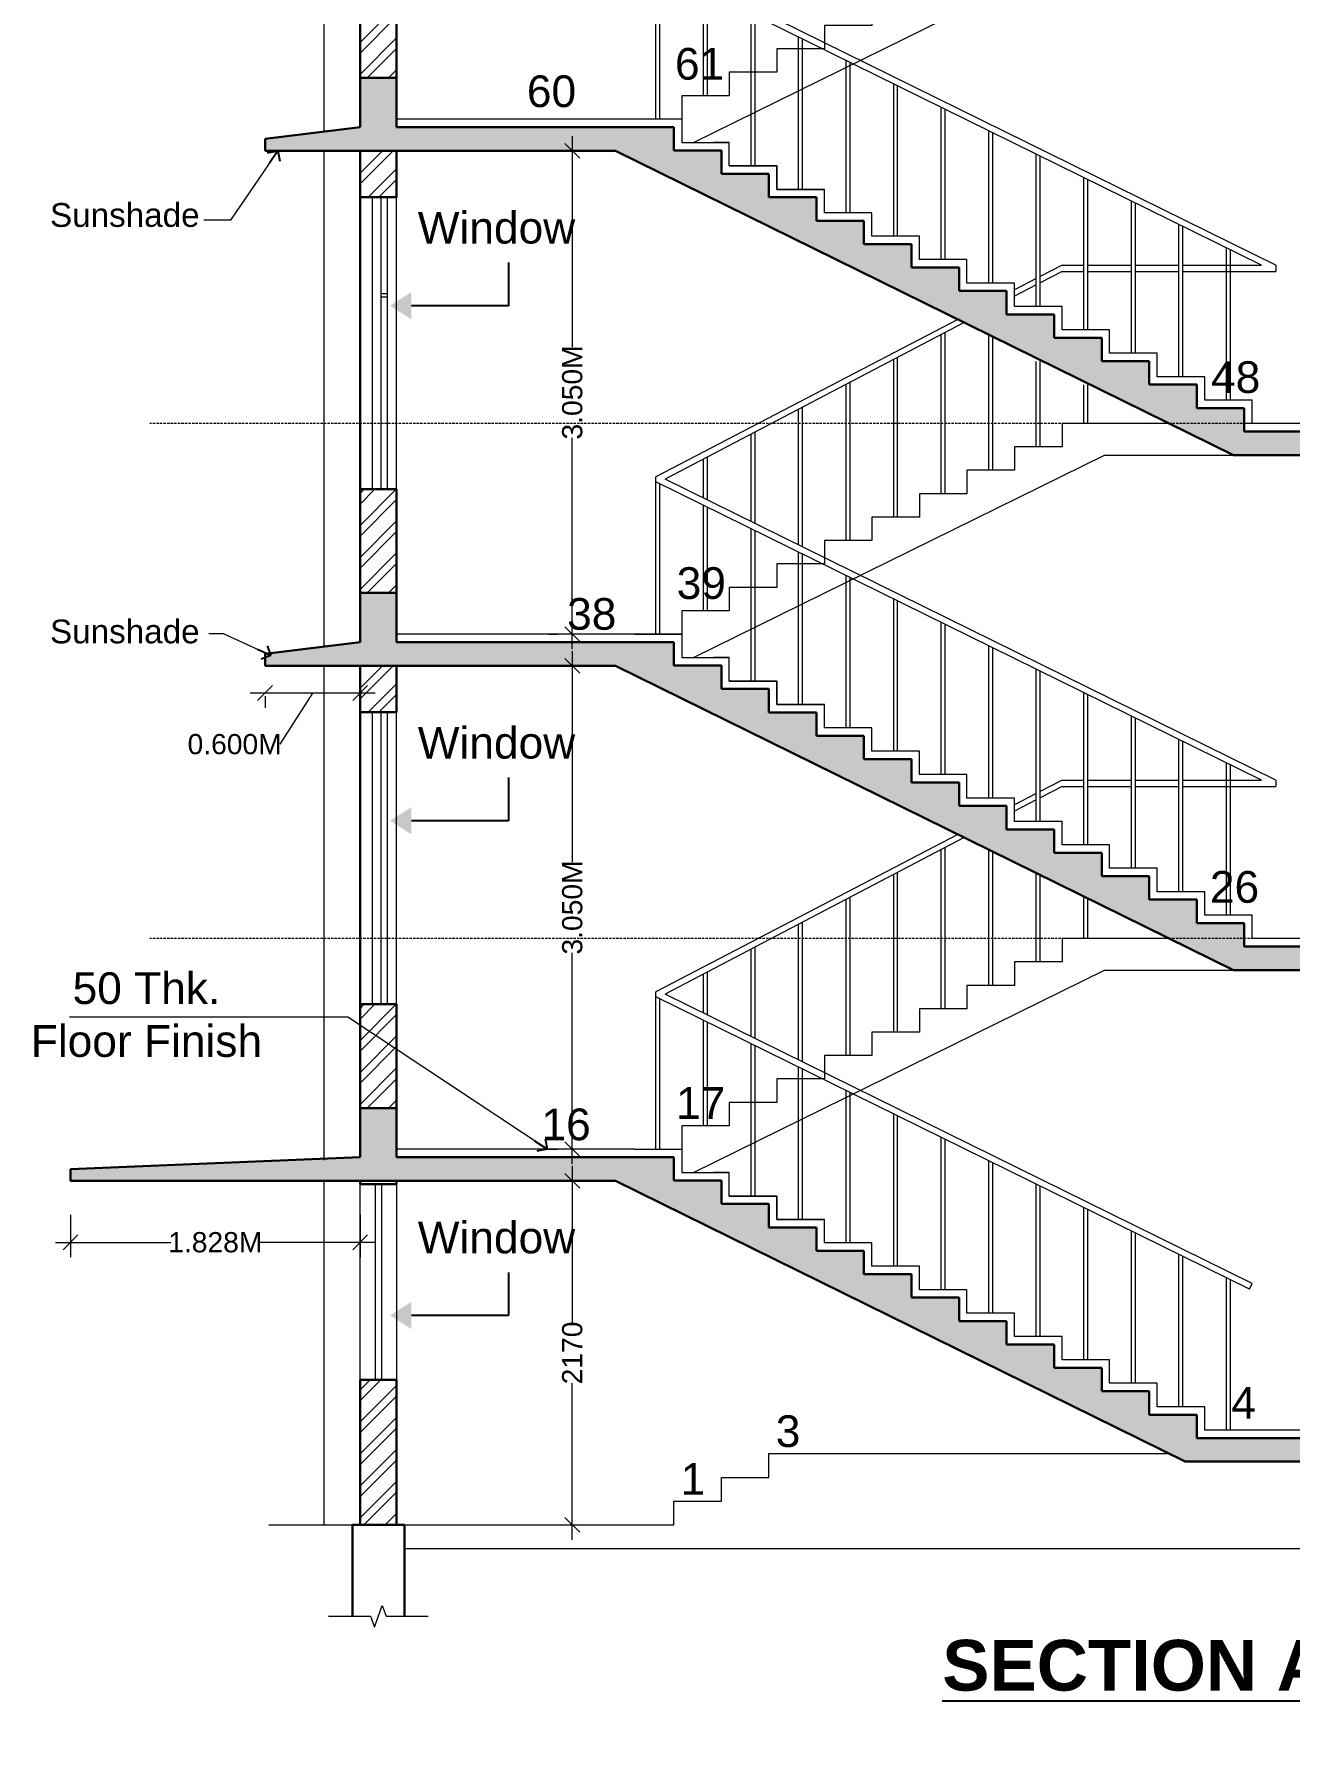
# Model space of a CAD drawing. Header units: metres. Extents: x 1545540 to 2027037, y 435419 to 693806.
# Drawn here: x 1649396 to 1657316, y 469904 to 480771 of the extents above; entities that cross this region are included whole.
import ezdxf

# ---------------------------------------------------------------- set-up
doc = ezdxf.new("R2010")
doc.units = ezdxf.units.M
doc.header["$LTSCALE"] = 1000
doc.header["$PDMODE"] = 35
doc.linetypes.add('DASHED', pattern=[0.75, 0.5, -0.25])
doc.layers.get('Defpoints').update_dxf_attribs({"lineweight": 18})
for name, color, linetype, lineweight in [('Dim', 6, 'Continuous', 15), ('elevation', 1, 'Continuous', 13), ('FLOOR FINISH', 10, 'Continuous', 15), ('Hatch', 8, 'Continuous', 13), ('HATCH-2', 10, 'Continuous', 13), ('Landscaping', 104, 'Continuous', 9), ('plinth', 7, 'DASHED', 20), ('Railing', 34, 'Continuous', 20), ('STAIRS D', 20, 'Continuous', 30), ('Text-2', 122, 'Continuous', 25), ('Wall', 7, 'Continuous', 30), ('wall l', 7, 'Continuous', 20), ('Window', 150, 'Continuous', 15), ('Window-Wall', 7, 'Continuous', 18)]:
    doc.layers.add(name, color=color, linetype=linetype, lineweight=lineweight)
doc.layers.add('text', color=7, linetype='Continuous')
doc.styles.add('dim-stylus bt', font='arial.ttf')
doc.styles.add('style1', font='')
doc.styles.get('style1').set_extended_font_data('Century Gothic')
doc.dimstyles.new('1      100 (big)', dxfattribs={"dimscale": 75, "dimtxt": 5, "dimasz": 3.5, "dimexe": 1.5, "dimexo": 2, "dimgap": 1, "dimtad": 0, "dimdec": 3, "dimlfac": 0.001, "dimzin": 0, "dimdsep": 46, "dimtxsty": 'dim-stylus bt', "dimblk": 'OBLIQUE', "dimcen": 0, "dimdle": 0.6, "dimclrd": 256, "dimclre": 7, "dimclrt": 256, "dimadec": 0, "dimazin": 0, "dimtfac": 0.7, "dimtdec": 3, "dimtofl": 0, "dimtmove": 1, "dimatfit": 3, "dimldrblk": 'OPEN90', "dimfxl": 0, "dimtolj": 1, "dimtzin": 0, "dimlwd": 15, "dimlwe": 15, "dimarcsym": 0})
pattern_1 = [(45, (-390234.96, 398150.93), (-101.027881, 101.027881), []), (45, (-390167.6, 398150.93), (-101.027881, 101.027881), [])]
pattern_2 = [(45, (-390234.96, 394900.93), (-101.027881, 101.027881), []), (45, (-390167.6, 394900.93), (-101.027881, 101.027881), [])]

# ---------------------------------------------------------------- blocks, each defined once
blk = doc.blocks.new('_Oblique')
at = {"color": 0, "linetype": 'ByBlock', "lineweight": -2}
blk.add_line((-0.5, -0.5), (0.5, 0.5), dxfattribs=at)
blk = doc.blocks.new('*D70')
at = {"layer": 'Defpoints', "color": 0, "transparency": 16777216}
for p in [(1652790, 476787), (1652790, 473737), (1652790, 473737)]:
    blk.add_point(p, dxfattribs=at)
at = {"layer": 'Dim', "lineweight": 15, "transparency": 16777216}
for p, q in [((1652790, 476880), (1652790, 475548)), ((1652790, 473643), (1652790, 474975))]:
    blk.add_line(p, q, dxfattribs=at)
at = {"layer": 'Dim', "color": 7, "lineweight": 15, "transparency": 16777216}
for p, q in [((1652640, 476787), (1652696, 476787)), ((1652640, 473737), (1652696, 473737))]:
    blk.add_line(p, q, dxfattribs=at)
at = {"layer": 'Dim', "lineweight": 15, "transparency": 16777216, "xscale": 93.75, "yscale": 93.75, "zscale": 93.75}
for p, rotation in [((1652790, 476787), 90), ((1652790, 473737), 270)]:
    blk.add_blockref('_Oblique', p, dxfattribs=dict(at, rotation=rotation))
at = {"layer": 'Dim', "transparency": 16777216, "insert": (1652790, 475262), "char_height": 127.5, "attachment_point": 5, "rotation": 90, "style": 'dim-stylus bt'}
blk.add_mtext('\\A1;3.050M', dxfattribs=at)
blk = doc.blocks.new('_Open90')
at = {"color": 0, "linetype": 'ByBlock', "lineweight": -2}
for p, q in [((0, 0), (-1, 0)), ((-0.5, 0.5), (0, 0)), ((0, 0), (-0.5, -0.5))]:
    blk.add_line(p, q, dxfattribs=at)
blk = doc.blocks.new('*D71')
at = {"layer": 'Defpoints', "color": 0, "transparency": 16777216}
for p in [(1652790, 473537), (1652790, 471366), (1652790, 471366)]:
    blk.add_point(p, dxfattribs=at)
at = {"layer": 'Dim', "lineweight": 15, "transparency": 16777216}
for p, q in [((1652790, 473630), (1652790, 472643)), ((1652790, 471272), (1652790, 472260))]:
    blk.add_line(p, q, dxfattribs=at)
at = {"layer": 'Dim', "color": 7, "lineweight": 15, "transparency": 16777216}
for p, q in [((1652640, 473537), (1652696, 473537)), ((1652640, 471366), (1652696, 471366))]:
    blk.add_line(p, q, dxfattribs=at)
at = {"layer": 'Dim', "lineweight": 15, "transparency": 16777216, "xscale": 93.75, "yscale": 93.75, "zscale": 93.75}
for p, rotation in [((1652790, 473537), 90), ((1652790, 471366), 270)]:
    blk.add_blockref('_Oblique', p, dxfattribs=dict(at, rotation=rotation))
at = {"layer": 'Dim', "transparency": 16777216, "insert": (1652790, 472451), "char_height": 127.5, "attachment_point": 5, "rotation": 90, "style": 'dim-stylus bt'}
blk.add_mtext('\\A1;2170', dxfattribs=at)
blk = doc.blocks.new('*D72')
at = {"layer": 'Defpoints', "color": 0, "transparency": 16777216}
for p in [(1652790, 480037), (1652790, 480037), (1652790, 476987)]:
    blk.add_point(p, dxfattribs=at)
at = {"layer": 'Dim', "lineweight": 15, "transparency": 16777216}
for p, q in [((1652790, 480130), (1652790, 478798)), ((1652790, 476893), (1652790, 478225))]:
    blk.add_line(p, q, dxfattribs=at)
at = {"layer": 'Dim', "color": 7, "lineweight": 15, "transparency": 16777216}
for p, q in [((1652640, 480037), (1652696, 480037)), ((1652640, 476987), (1652696, 476987))]:
    blk.add_line(p, q, dxfattribs=at)
at = {"layer": 'Dim', "lineweight": 15, "transparency": 16777216, "xscale": 93.75, "yscale": 93.75, "zscale": 93.75}
for p, rotation in [((1652790, 480037), 90), ((1652790, 476987), 270)]:
    blk.add_blockref('_Oblique', p, dxfattribs=dict(at, rotation=rotation))
at = {"layer": 'Dim', "transparency": 16777216, "insert": (1652790, 478512), "char_height": 127.5, "attachment_point": 5, "rotation": 90, "style": 'dim-stylus bt'}
blk.add_mtext('\\A1;3.050M', dxfattribs=at)
blk = doc.blocks.new('*D77')
at = {"layer": 'Defpoints', "color": 0, "transparency": 16777216}
for p in [(1649623, 473472), (1651451, 473472), (1649623, 473149)]:
    blk.add_point(p, dxfattribs=at)
at = {"layer": 'Dim', "color": 7, "lineweight": 15, "transparency": 16777216}
for p, q in [((1649623, 473322), (1649623, 473055)), ((1651451, 473322), (1651451, 473055))]:
    blk.add_line(p, q, dxfattribs=at)
at = {"layer": 'Dim', "lineweight": 15, "transparency": 16777216}
for p, q in [((1649529, 473149), (1650256, 473149)), ((1651545, 473149), (1650818, 473149))]:
    blk.add_line(p, q, dxfattribs=at)
at = {"layer": 'Dim', "lineweight": 15, "transparency": 16777216, "xscale": 93.75, "yscale": 93.75, "zscale": 93.75}
for p, rotation in [((1649623, 473149), 180.0000000000109), ((1651451, 473149), 1.095123991490255e-11)]:
    blk.add_blockref('_Oblique', p, dxfattribs=dict(at, rotation=rotation))
at = {"layer": 'Dim', "transparency": 16777216, "insert": (1650537, 473149), "char_height": 127.5, "attachment_point": 5, "style": 'dim-stylus bt'}
blk.add_mtext('\\A1;1.828M', dxfattribs=at)
blk = doc.blocks.new('*D78')
at = {"layer": 'Defpoints', "color": 0, "transparency": 16777216}
for p in [(1650851, 476745), (1651451, 476745), (1650851, 476615)]:
    blk.add_point(p, dxfattribs=at)
at = {"layer": 'Dim', "lineweight": 15, "transparency": 16777216}
for p, q in [((1651545, 476615), (1650757, 476615)), ((1651151, 476615), (1650945, 476292))]:
    blk.add_line(p, q, dxfattribs=at)
at = {"layer": 'Dim', "color": 7, "lineweight": 15, "transparency": 16777216}
for p, q in [((1650851, 476595), (1650851, 476522)), ((1651451, 476595), (1651451, 476522))]:
    blk.add_line(p, q, dxfattribs=at)
at = {"layer": 'Dim', "lineweight": 15, "transparency": 16777216, "xscale": 93.75, "yscale": 93.75, "zscale": 93.75, "rotation": 180}
blk.add_blockref('_Oblique', (1650851, 476615), dxfattribs=at)
at = {"layer": 'Dim', "lineweight": 15, "transparency": 16777216, "xscale": 93.75, "yscale": 93.75, "zscale": 93.75}
blk.add_blockref('_Oblique', (1651451, 476615), dxfattribs=at)
at = {"layer": 'Dim', "transparency": 16777216, "insert": (1650659, 476292), "char_height": 127.5, "attachment_point": 5, "style": 'dim-stylus bt'}
blk.add_mtext('\\A1;0.600M', dxfattribs=at)

msp = doc.modelspace()

# ---------------------------------------------------------------- hatches: boundary and pattern name
at = {"layer": 'Hatch'}
h = msp.add_hatch(dxfattribs=at)
h.set_pattern_fill('AR-CONC', color=256, scale=0.9, style=0)
h.set_pattern_definition([(50, (-181948.93, -282491.28), (163.966202, -14.345177), [17.145, -188.595]), (355, (-181948.93, -282491.28), (-31.719079, 171.951161), [13.716, -150.876526]), (100.451445, (-181935.26, -282492.48), (132.247122, 157.605977), [14.571008, -160.28122]), (46.1842, (-181948.93, -282445.56), (243.971137, -37.838095), [25.7175, -282.8925]), (96.635558, (-181928.6, -282448.71), (213.66372, 222.683512), [21.85652, -240.422047]), (351.184151, (-181948.93, -282445.56), (213.66372, 222.683512), [20.57397, -226.31376]), (21, (-181926.07, -282456.99), (136.452952, -92.038678), [17.145, -188.595]), (326, (-181926.07, -282456.99), (55.621826, 165.76917), [13.716, -150.876]), (71.451445, (-181914.7, -282464.66), (192.074777, 73.730492), [14.571008, -160.280944]), (37.5, (-181948.93, -282491.28), (2.779743, 76.099535), [0, -149.0472, 0, -153.162, 0, -151.4475]), (7.5, (-181948.93, -282491.28), (60.1376963, 90.1625173), [0, -87.3252, 0, -145.6182, 0, -57.7215]), (327.5, (-181999.906, -282491.28), (122.0315357, -5.1558696), [0, -57.15, 0, -178.308, 0, -236.601]), (317.5, (-182022.77, -282491.28), (133.316263, 22.883842), [0, -74.295, 0, -118.4148, 0, -168.021])])
h.paths.add_polyline_path([(1661490.9198, 478265.8204), (1657030.4954, 478265.8204), (1657030.4954, 478413.5477), (1656730.4954, 478413.5477), (1656730.4954, 478561.275), (1656430.4954, 478561.275), (1656430.4954, 478709.0023), (1656130.4954, 478709.0023), (1656130.4954, 478856.7295), (1655830.4954, 478856.7295), (1655830.4954, 479004.4568), (1655530.4954, 479004.4568), (1655530.4954, 479152.1841), (1655230.4954, 479152.1841), (1655230.4954, 479299.9114), (1654930.4954, 479299.9114), (1654930.4954, 479447.6386), (1654630.4954, 479447.6386), (1654630.4954, 479595.3659), (1654330.4954, 479595.3659), (1654330.4954, 479743.0932), (1654030.4954, 479743.0932), (1654030.4954, 479890.8204), (1653730.4954, 479890.8204), (1653730.4954, 480038.5477), (1653430.4954, 480038.5477), (1653430.4954, 480186.275), (1651680.9198, 480186.275), (1651680.9198, 480496.275), (1651450.9198, 480496.275), (1651450.9198, 480186.275), (1650850.9198, 480111.275), (1650850.9198, 480036.275), (1651450.9198, 480036.275), (1653061.6117, 480036.275), (1656961.6117, 478115.8204), (1657680.9198, 478115.8204), (1657680.9198, 477805.8204), (1657910.9198, 477805.8204), (1657910.9198, 478115.8204), (1661260.9198, 478115.8204), (1661260.9198, 477806.1665), (1661490.9198, 477806.1665)])
h = msp.add_hatch(dxfattribs=at)
h.set_pattern_fill('AR-CONC', color=256, scale=0.9, style=0)
h.set_pattern_definition([(50, (-181948.93, -285740.93), (163.966202, -14.345177), [17.145, -188.595]), (355, (-181948.93, -285740.93), (-31.719079, 171.951161), [13.716, -150.876526]), (100.451445, (-181935.26, -285742.13), (132.247122, 157.605977), [14.571008, -160.28122]), (46.1842, (-181948.93, -285695.21), (243.971137, -37.838095), [25.7175, -282.8925]), (96.635558, (-181928.6, -285698.37), (213.66372, 222.683512), [21.85652, -240.422047]), (351.184151, (-181948.93, -285695.21), (213.66372, 222.683512), [20.57397, -226.31376]), (21, (-181926.07, -285706.64), (136.452952, -92.038678), [17.145, -188.595]), (326, (-181926.07, -285706.64), (55.621826, 165.76917), [13.716, -150.876]), (71.451445, (-181914.7, -285714.31), (192.074777, 73.730492), [14.571008, -160.280944]), (37.5, (-181948.93, -285740.934), (2.779743, 76.099535), [0, -149.0472, 0, -153.162, 0, -151.4475]), (7.5, (-181948.93, -285740.93), (60.1376963, 90.1625173), [0, -87.3252, 0, -145.6182, 0, -57.7215]), (327.5, (-181999.906, -285740.934), (122.0315357, -5.1558696), [0, -57.15, 0, -178.308, 0, -236.601]), (317.5, (-182022.77, -285740.93), (133.316263, 22.883842), [0, -74.295, 0, -118.4148, 0, -168.021])])
h.paths.add_polyline_path([(1661490.9198, 475016.1665), (1657030.4954, 475016.1665), (1657030.4954, 475163.8938), (1656730.4954, 475163.8938), (1656730.4954, 475311.6211), (1656430.4954, 475311.6211), (1656430.4954, 475459.3483), (1656130.4954, 475459.3483), (1656130.4954, 475607.0756), (1655830.4954, 475607.0756), (1655830.4954, 475754.8029), (1655530.4954, 475754.8029), (1655530.4954, 475902.5301), (1655230.4954, 475902.5301), (1655230.4954, 476050.2574), (1654930.4954, 476050.2574), (1654930.4954, 476197.9847), (1654630.4954, 476197.9847), (1654630.4954, 476345.712), (1654330.4954, 476345.712), (1654330.4954, 476493.4392), (1654030.4954, 476493.4392), (1654030.4954, 476641.1665), (1653730.4954, 476641.1665), (1653730.4954, 476788.8938), (1653430.4954, 476788.8938), (1653430.4954, 476936.6211), (1651680.9198, 476936.6211), (1651680.9198, 477246.6211), (1651450.9198, 477246.6211), (1651450.9198, 476936.6211), (1650850.9198, 476861.6211), (1650850.9198, 476786.6211), (1651450.9198, 476786.6211), (1653061.6117, 476786.6211), (1656961.6117, 474866.1665), (1657680.9198, 474866.1665), (1657680.9198, 474556.1665), (1657910.9198, 474556.1665), (1657910.9198, 474866.1665), (1661260.9198, 474866.1665), (1661260.9198, 474556.5126), (1661490.9198, 474556.5126)])
h = msp.add_hatch(dxfattribs=at)
h.set_pattern_fill('AR-CONC', color=256, scale=0.9, style=0)
h.set_pattern_definition([(50, (-198887.68, -285740.93), (163.966202, -14.345177), [17.145, -188.595]), (355, (-198887.68, -285740.93), (-31.719079, 171.951161), [13.716, -150.876526]), (100.451445, (-198874.01, -285742.13), (132.247122, 157.605977), [14.571008, -160.28122]), (46.1842, (-198887.68, -285695.21), (243.971137, -37.838095), [25.7175, -282.8925]), (96.635558, (-198867.35, -285698.37), (213.66372, 222.683512), [21.85652, -240.422047]), (351.184151, (-198887.68, -285695.21), (213.66372, 222.683512), [20.57397, -226.31376]), (21, (-198864.82, -285706.64), (136.452952, -92.038678), [17.145, -188.595]), (326, (-198864.82, -285706.64), (55.621826, 165.76917), [13.716, -150.876]), (71.451445, (-198853.45, -285714.31), (192.074777, 73.730492), [14.571008, -160.280944]), (37.5, (-198887.676, -285740.934), (2.779743, 76.099535), [0, -149.0472, 0, -153.162, 0, -151.4475]), (7.5, (-198887.68, -285740.93), (60.1376963, 90.1625173), [0, -87.3252, 0, -145.6182, 0, -57.7215]), (327.5, (-198938.654, -285740.934), (122.0315357, -5.1558696), [0, -57.15, 0, -178.308, 0, -236.601]), (317.5, (-198961.51, -285740.93), (133.316263, 22.883842), [0, -74.295, 0, -118.4148, 0, -168.021])])
h.paths.add_polyline_path([(1653430.4954, 473686.6211), (1651680.9198, 473686.6211), (1651680.9198, 473996.6211), (1651450.9198, 473996.6211), (1651450.9198, 473686.6211), (1649622.9198, 473611.6211), (1649622.9198, 473536.6211), (1651450.9198, 473536.6211), (1651680.9198, 473536.6211), (1653061.6117, 473536.6211), (1656656.9963, 471766.1665), (1657680.9198, 471766.1665), (1657680.9198, 471456.1665), (1657910.9198, 471456.1665), (1657910.9198, 471766.1665), (1657910.9198, 471913.8938), (1656730.4954, 471913.8938), (1656730.4954, 472061.6211), (1656430.4954, 472061.6211), (1656430.4954, 472209.3483), (1656130.4954, 472209.3483), (1656130.4954, 472357.0756), (1655830.4954, 472357.0756), (1655830.4954, 472504.8029), (1655530.4954, 472504.8029), (1655530.4954, 472652.5302), (1655230.4954, 472652.5302), (1655230.4954, 472800.2574), (1654930.4954, 472800.2574), (1654930.4954, 472947.9847), (1654630.4954, 472947.9847), (1654630.4954, 473095.712), (1654330.4954, 473095.712), (1654330.4954, 473243.4392), (1654030.4954, 473243.4392), (1654030.4954, 473391.1665), (1653730.4954, 473391.1665), (1653730.4954, 473538.8938), (1653430.4954, 473538.8938)])
at = {"layer": 'HATCH-2'}
h = msp.add_hatch(dxfattribs=at)
h.set_pattern_fill('ANSI32', color=256, scale=15, style=0)
h.set_pattern_definition([(45, (-390234.96, 401400.93), (-101.027881, 101.027881), []), (45, (-390167.6, 401400.93), (-101.027881, 101.027881), [])])
h.paths.add_polyline_path([(1651450.9198, 480496.6211), (1651680.9198, 480496.6211), (1651680.9198, 481151.6211), (1651450.9198, 481151.6211)])
h = msp.add_hatch(dxfattribs=at)
h.set_pattern_fill('ANSI32', color=256, scale=15, style=0)
h.set_pattern_definition(pattern_1)
h.paths.add_polyline_path([(1651680.9198, 480036.3426), (1651450.9198, 480036.3426), (1651450.9198, 479745.1786), (1651680.9198, 479745.1786)])
h = msp.add_hatch(dxfattribs=at)
h.set_pattern_fill('ANSI32', color=256, scale=15, style=0)
h.set_pattern_definition(pattern_1)
h.paths.add_polyline_path([(1651450.9198, 477246.6211), (1651680.9198, 477246.6211), (1651680.9198, 477901.6211), (1651450.9198, 477901.6211)])
h = msp.add_hatch(dxfattribs=at)
h.set_pattern_fill('ANSI32', color=256, scale=15, style=0)
h.set_pattern_definition(pattern_2)
h.paths.add_polyline_path([(1651680.9198, 476786.3426), (1651450.9198, 476786.3426), (1651450.9198, 476495.1786), (1651680.9198, 476495.1786)])
h = msp.add_hatch(dxfattribs=at)
h.set_pattern_fill('ANSI32', color=256, scale=15, style=0)
h.set_pattern_definition(pattern_2)
h.paths.add_polyline_path([(1651450.9198, 473996.6211), (1651680.9198, 473996.6211), (1651680.9198, 474651.6211), (1651450.9198, 474651.6211)])
h = msp.add_hatch(dxfattribs=at)
h.set_pattern_fill('ANSI32', color=256, scale=15, style=0)
h.set_pattern_definition(pattern_1)
h.paths.add_polyline_path([(1651450.9198, 471366.1665), (1651680.9198, 471366.1665), (1651680.9198, 472281.1665), (1651450.9198, 472281.1665)])
at = {"layer": 'text'}
for points in [[(1651639.2274, 479059.6113), (1651774.5164, 479145.3618), (1651774.5164, 478973.8609)], [(1651639.2274, 475809.6114), (1651774.5164, 475895.3618), (1651774.5164, 475723.8609)], [(1651639.2274, 472687.7708), (1651774.5164, 472773.5212), (1651774.5164, 472602.0204)]]:
    msp.add_hatch(color=256, dxfattribs=at).paths.add_polyline_path(points)

# ---------------------------------------------------------------- linework, layer by layer
at = {"layer": 'elevation'}
for p, q in [((1651220.9198, 482995.1786), (1651220.9198, 480157.8711)), ((1653553.9944, 480088.8938), (1656147.8406, 481366.1665)), ((1651220.9198, 480036.6211), (1651220.9198, 476907.8711)), ((1653553.9944, 476838.8938), (1656147.8406, 478116.1665)), ((1656147.8406, 478116.1665), (1656990.4954, 478116.1665)), ((1651220.9198, 476786.6211), (1651220.9198, 473668.0727)), ((1656555.4579, 475066.1665), (1655880.4954, 475066.1665)), ((1655880.4954, 475066.1665), (1655880.4954, 474918.4392)), ((1655880.4954, 474918.4392), (1655580.4954, 474918.4392)), ((1655580.4954, 474918.4392), (1655580.4954, 474770.712)), ((1653553.9944, 473588.8938), (1656147.8406, 474866.1665)), ((1656147.8406, 474866.1665), (1656961.6117, 474866.1665)), ((1655580.4954, 474770.712), (1655280.4954, 474770.712)), ((1655280.4954, 474770.712), (1655280.4954, 474622.9847)), ((1655280.4954, 474622.9847), (1654980.4954, 474622.9847)), ((1654980.4954, 474622.9847), (1654980.4954, 474475.2574)), ((1654980.4954, 474475.2574), (1654680.4954, 474475.2574)), ((1654680.4954, 474475.2574), (1654680.4954, 474327.5301)), ((1654680.4954, 474327.5301), (1654380.4954, 474327.5301)), ((1654380.4954, 474327.5301), (1654380.4954, 474179.8029)), ((1654380.4954, 474179.8029), (1654080.4954, 474179.8029)), ((1654080.4954, 474179.8029), (1654080.4954, 474032.0756)), ((1654080.4954, 474032.0756), (1653780.4954, 474032.0756)), ((1653780.4954, 474032.0756), (1653780.4954, 473884.3483)), ((1653780.4954, 473884.3483), (1653480.4954, 473884.3483)), ((1653480.4954, 473884.3483), (1653480.4954, 473736.6211)), ((1651220.9198, 473536.6211), (1651220.9198, 471366.1665)), ((1654030.4954, 471666.1665), (1654030.4954, 471816.1665)), ((1654030.4954, 471816.1665), (1656555.4579, 471816.1665)), ((1653730.4954, 471516.1665), (1653730.4954, 471666.1665)), ((1653730.4954, 471666.1665), (1654030.4954, 471666.1665)), ((1653430.4954, 471366.1665), (1653430.4954, 471516.1665)), ((1653430.4954, 471516.1665), (1653730.4954, 471516.1665)), ((1650873.8308, 471366.1665), (1653430.4954, 471366.1665))]:
    msp.add_line(p, q, dxfattribs=at)
for points in [[(1656580.4954, 481566.1665), (1655880.4954, 481566.1665), (1655880.4954, 481418.4392), (1655580.4954, 481418.4392), (1655580.4954, 481270.712), (1655280.4954, 481270.712), (1655280.4954, 481122.9847), (1654980.4954, 481122.9847), (1654980.4954, 480975.2574), (1654680.4954, 480975.2574), (1654680.4954, 480827.5301), (1654380.4954, 480827.5301), (1654380.4954, 480679.8029), (1654080.4954, 480679.8029), (1654080.4954, 480532.0756), (1653780.4954, 480532.0756), (1653780.4954, 480384.3483), (1653480.4954, 480384.3483), (1653480.4954, 480236.6211), (1653480.4954, 480236.6211)], [(1656555.4579, 478316.1665), (1655880.4954, 478316.1665), (1655880.4954, 478168.4392), (1655580.4954, 478168.4392), (1655580.4954, 478020.712), (1655280.4954, 478020.712), (1655280.4954, 477872.9847), (1654980.4954, 477872.9847), (1654980.4954, 477725.2574), (1654680.4954, 477725.2574), (1654680.4954, 477577.5301), (1654380.4954, 477577.5301), (1654380.4954, 477429.8029), (1654080.4954, 477429.8029), (1654080.4954, 477282.0756), (1653780.4954, 477282.0756), (1653780.4954, 477134.3483), (1653480.4954, 477134.3483), (1653480.4954, 476986.6211), (1653480.4954, 476986.6211)]]:
    msp.add_lwpolyline(points, dxfattribs=at)
at = {"layer": 'FLOOR FINISH'}
for p, q in [((1656180.4954, 472407.0756), (1655880.4954, 472407.0756)), ((1656180.4954, 472259.3483), (1656180.4954, 472407.0756)), ((1656480.4954, 472259.3483), (1656180.4954, 472259.3483)), ((1656480.4954, 472111.6211), (1656480.4954, 472259.3483)), ((1656780.4954, 472111.6211), (1656480.4954, 472111.6211)), ((1656780.4954, 471963.8938), (1656780.4954, 472111.6211)), ((1657960.9198, 471963.8938), (1656780.4954, 471963.8938)), ((1651220.9198, 471366.1665), (1651545.9198, 471366.1665)), ((1651730.079, 471216.1665), (1661915.7833, 471216.1665))]:
    msp.add_line(p, q, dxfattribs=at)
for points in [[(1653480.4954, 480236.6211), (1651680.9198, 480236.6211)], [(1653480.4954, 480236.6211), (1653480.4954, 480236.6211), (1653480.4954, 480088.8938), (1653780.4954, 480088.8938)], [(1654680.4954, 479497.9847), (1654680.4954, 479645.712), (1654380.4954, 479645.712), (1654380.4954, 479793.4392), (1654080.4954, 479793.4392), (1654080.4954, 479941.1665), (1653780.4954, 479941.1665), (1653780.4954, 480088.8938), (1653680.4954, 480088.8938)], [(1653780.4954, 479941.1665), (1654080.4954, 479941.1665), (1654080.4954, 479793.4392), (1654380.4954, 479793.4392)], [(1655880.4954, 478907.0756), (1655880.4954, 479054.8029), (1655580.4954, 479054.8029), (1655580.4954, 479202.5301), (1655280.4954, 479202.5301), (1655280.4954, 479350.2574), (1654980.4954, 479350.2574), (1654980.4954, 479497.9847), (1654680.4954, 479497.9847)], [(1657080.4954, 478316.1665), (1657080.4954, 478463.8938), (1656780.4954, 478463.8938), (1656780.4954, 478611.6211), (1656480.4954, 478611.6211), (1656480.4954, 478759.3483), (1656180.4954, 478759.3483), (1656180.4954, 478907.0756), (1655880.4954, 478907.0756)], [(1661375.9198, 478316.1665), (1657030.4954, 478316.1665)], [(1653480.4954, 476986.6211), (1651680.9198, 476986.6211)], [(1653180.4954, 476986.6211), (1653480.4954, 476986.6211), (1653480.4954, 476838.8938), (1653780.4954, 476838.8938)], [(1654680.4954, 476247.9847), (1654680.4954, 476395.712), (1654380.4954, 476395.712), (1654380.4954, 476543.4392), (1654080.4954, 476543.4392), (1654080.4954, 476691.1665), (1653780.4954, 476691.1665), (1653780.4954, 476838.8938), (1653680.4954, 476838.8938)], [(1653780.4954, 476691.1665), (1654080.4954, 476691.1665), (1654080.4954, 476543.4392), (1654380.4954, 476543.4392)], [(1655880.4954, 475657.0756), (1655880.4954, 475804.8029), (1655580.4954, 475804.8029), (1655580.4954, 475952.5301), (1655280.4954, 475952.5301), (1655280.4954, 476100.2574), (1654980.4954, 476100.2574), (1654980.4954, 476247.9847), (1654680.4954, 476247.9847)], [(1661260.9198, 475066.1665), (1657080.4954, 475066.1665), (1657080.4954, 475213.8938), (1656780.4954, 475213.8938), (1656780.4954, 475361.6211), (1656480.4954, 475361.6211), (1656480.4954, 475509.3483), (1656180.4954, 475509.3483), (1656180.4954, 475657.0756), (1655880.4954, 475657.0756)], [(1653180.4954, 473736.6211), (1651680.9198, 473736.6211)], [(1653180.4954, 473736.6211), (1653480.4954, 473736.6211), (1653480.4954, 473588.8938), (1653780.4954, 473588.8938)], [(1654680.4954, 472997.9847), (1654680.4954, 473145.712), (1654380.4954, 473145.712), (1654380.4954, 473293.4392), (1654080.4954, 473293.4392), (1654080.4954, 473441.1665), (1653780.4954, 473441.1665), (1653780.4954, 473588.8938), (1653680.4954, 473588.8938)], [(1653780.4954, 473441.1665), (1654080.4954, 473441.1665), (1654080.4954, 473293.4392), (1654380.4954, 473293.4392)], [(1655880.4954, 472407.0756), (1655880.4954, 472554.8029), (1655580.4954, 472554.8029), (1655580.4954, 472702.5302), (1655280.4954, 472702.5302), (1655280.4954, 472850.2574), (1654980.4954, 472850.2574), (1654980.4954, 472997.9847), (1654680.4954, 472997.9847)]]:
    msp.add_lwpolyline(points, dxfattribs=at)
at = {"layer": 'Landscaping'}
for p, q in [((1651680.9198, 480496.6211), (1651450.9198, 480496.6211)), ((1651680.9198, 477246.6211), (1651450.9198, 477246.6211)), ((1651450.9198, 473996.6211), (1651450.9198, 473686.6211)), ((1651450.9198, 473536.6211), (1651680.9198, 473536.6211))]:
    msp.add_line(p, q, dxfattribs=at)
for points in [[(1651680.9198, 480496.6211), (1651680.9198, 480186.6211)], [(1651450.9198, 473996.6211), (1651680.9198, 473996.6211), (1651680.9198, 473686.6211)]]:
    msp.add_lwpolyline(points, dxfattribs=at)
at = {"layer": 'plinth', "ltscale": 0.03}
for p, q in [((1663027.628, 478316.5126), (1650124.2724, 478316.5126)), ((1663027.628, 475066.5124), (1650124.2724, 475066.5124))]:
    msp.add_line(p, q, dxfattribs=at)
at = {"layer": 'Railing'}
for p, q in [((1653317.9953, 480236.6211), (1653317.9953, 481230.4658)), ((1657139.95, 479316.1665), (1653317.9953, 481198.1897)), ((1657230.4953, 479316.1665), (1653375.7679, 481214.3277)), ((1653342.9953, 480236.6211), (1653342.9953, 481185.8791)), ((1653617.9953, 480384.3483), (1653617.9953, 481050.4624)), ((1653642.9953, 480384.3483), (1653642.9953, 481038.1518)), ((1653917.9953, 479941.1665), (1653917.9953, 480902.7352)), ((1653942.9953, 479941.1665), (1653942.9953, 480890.4246)), ((1654217.9953, 479793.4392), (1654217.9953, 480755.0079)), ((1654242.9953, 479793.4392), (1654242.9953, 480742.6973)), ((1654517.9953, 479645.712), (1654517.9953, 480607.2806)), ((1654542.9953, 479645.712), (1654542.9953, 480594.97)), ((1654817.9953, 479497.9847), (1654817.9953, 480459.5533)), ((1654842.9953, 479497.9847), (1654842.9953, 480447.2427)), ((1655117.9953, 479350.2574), (1655117.9953, 480311.8261)), ((1655142.9953, 479350.2574), (1655142.9953, 480299.5155)), ((1655417.9953, 479202.5302), (1655417.9953, 480164.0988)), ((1655442.9953, 479202.5302), (1655442.9953, 480151.7882)), ((1655717.9953, 479054.8029), (1655717.9953, 480016.3715)), ((1655742.9953, 479054.8029), (1655742.9953, 480004.0609)), ((1656017.9953, 478907.0756), (1656017.9953, 479868.6443)), ((1656042.9953, 478907.0756), (1656042.9953, 479856.3336)), ((1656317.9953, 478759.3483), (1656317.9953, 479720.917)), ((1656342.9953, 478759.3483), (1656342.9953, 479708.6064)), ((1656617.9953, 478611.6211), (1656617.9953, 479573.1897)), ((1656642.9953, 478611.6211), (1656642.9953, 479560.8791)), ((1656917.9953, 478463.8938), (1656917.9953, 479425.4624)), ((1656942.9953, 478463.8938), (1656942.9953, 479413.1518)), ((1655880.4953, 479316.1665), (1655742.9953, 479244.4948)), ((1655880.4953, 479276.1665), (1655742.9953, 479204.1516)), ((1655880.4953, 479316.1665), (1656017.9953, 479316.1665)), ((1655880.4953, 479276.1665), (1656017.9953, 479276.1665)), ((1655880.4953, 479276.1665), (1656017.9953, 479276.1665)), ((1656017.9953, 478907.0756), (1656017.9953, 479276.1665)), ((1656042.9953, 479316.1665), (1656317.9953, 479316.1665)), ((1656042.9953, 479276.1665), (1656317.9953, 479276.1665)), ((1656042.9953, 478907.0756), (1656042.9953, 479276.1665)), ((1656342.9953, 479316.1665), (1656617.9953, 479316.1665)), ((1656342.9953, 479276.1665), (1656617.9953, 479276.1665)), ((1656642.9953, 479316.1665), (1657139.95, 479316.1665)), ((1656642.9953, 479276.1665), (1657230.4953, 479276.1665)), ((1657230.4953, 479316.1665), (1657230.4953, 479276.1665)), ((1655717.9953, 479231.4635), (1655580.4953, 479159.7918)), ((1655717.9953, 479191.0579), (1655580.4953, 479119.043)), ((1655221.8688, 478972.8581), (1653317.9953, 477980.4658)), ((1655262.8501, 478952.6779), (1653375.7679, 477964.3277)), ((1655117.9953, 477872.9847), (1655117.9953, 478876.8109)), ((1655142.9953, 477872.9847), (1655142.9953, 478889.9045)), ((1655417.9953, 478020.712), (1655417.9953, 478876.2807)), ((1655442.9953, 478020.712), (1655442.9953, 478863.9701)), ((1654817.9953, 477725.2574), (1654817.9953, 478719.6873)), ((1654842.9953, 477725.2574), (1654842.9953, 478732.7809)), ((1655717.9953, 478168.4393), (1655717.9953, 478707.0756)), ((1655742.9953, 478168.4393), (1655742.9953, 478707.0756)), ((1654517.9953, 477577.5302), (1654517.9953, 478562.5638)), ((1654542.9953, 477577.5302), (1654542.9953, 478575.6574)), ((1656017.9953, 478316.1665), (1656017.9953, 478559.3483)), ((1656042.9953, 478316.1665), (1656042.9953, 478559.3483)), ((1654217.9953, 477549.5946), (1654217.9953, 478405.4402)), ((1654242.9953, 477537.2839), (1654242.9953, 478418.5339)), ((1653942.9953, 477685.0112), (1653942.9953, 478261.4103)), ((1653917.9953, 477697.3218), (1653917.9953, 478248.3167)), ((1653617.9953, 477845.0491), (1653617.9953, 478091.1932)), ((1653642.9953, 477832.7385), (1653642.9953, 478104.2868)), ((1653317.9953, 476986.6211), (1653317.9953, 477980.4658)), ((1657139.95, 476066.1665), (1653317.9953, 477948.1897)), ((1653342.9953, 476986.6211), (1653342.9953, 477935.8791)), ((1657230.4953, 476066.1665), (1653375.7679, 477964.3277)), ((1653617.9953, 477134.3483), (1653617.9953, 477800.4624)), ((1653642.9953, 477134.3483), (1653642.9953, 477788.1518)), ((1653917.9953, 476691.1665), (1653917.9953, 477652.7352)), ((1653942.9953, 476691.1665), (1653942.9953, 477640.4246)), ((1654217.9953, 476543.4393), (1654217.9953, 477505.0079)), ((1654242.9953, 476543.4393), (1654242.9953, 477492.6973)), ((1654517.9953, 476395.712), (1654517.9953, 477357.2806)), ((1654542.9953, 476395.712), (1654542.9953, 477344.97)), ((1654817.9953, 476247.9847), (1654817.9953, 477209.5533)), ((1654842.9953, 476247.9847), (1654842.9953, 477197.2427)), ((1655117.9953, 476100.2574), (1655117.9953, 477061.8261)), ((1655142.9953, 476100.2574), (1655142.9953, 477049.5155)), ((1655417.9953, 475952.5302), (1655417.9953, 476914.0988)), ((1655442.9953, 475952.5302), (1655442.9953, 476901.7882)), ((1655717.9953, 475804.8029), (1655717.9953, 476766.3715)), ((1655742.9953, 475804.8029), (1655742.9953, 476754.0609)), ((1656017.9953, 475657.0756), (1656017.9953, 476618.6443)), ((1656042.9953, 475657.0756), (1656042.9953, 476606.3336)), ((1656317.9953, 475509.3483), (1656317.9953, 476470.917)), ((1656342.9953, 475509.3483), (1656342.9953, 476458.6064)), ((1656617.9953, 475361.6211), (1656617.9953, 476323.1897)), ((1656642.9953, 475361.6211), (1656642.9953, 476310.8791)), ((1656917.9953, 475213.8938), (1656917.9953, 476175.4624)), ((1656942.9953, 475213.8938), (1656942.9953, 476163.1518)), ((1655717.9953, 475981.4636), (1655580.4953, 475909.7918)), ((1655880.4953, 476066.1665), (1655742.9953, 475994.4948)), ((1655880.4953, 476026.1665), (1655742.9953, 475954.1516)), ((1655880.4953, 476066.1665), (1656017.9953, 476066.1665)), ((1655880.4953, 476026.1665), (1656017.9953, 476026.1665)), ((1656017.9953, 475657.0756), (1656017.9953, 476026.1665)), ((1656042.9953, 476066.1665), (1656317.9953, 476066.1665)), ((1656042.9953, 476026.1665), (1656317.9953, 476026.1665)), ((1656042.9953, 475657.0756), (1656042.9953, 476026.1665)), ((1656342.9953, 476066.1665), (1656617.9953, 476066.1665)), ((1656342.9953, 476026.1665), (1656617.9953, 476026.1665)), ((1656642.9953, 476066.1665), (1657139.95, 476066.1665)), ((1656642.9953, 476026.1665), (1657230.4953, 476026.1665)), ((1657230.4953, 476066.1665), (1657230.4953, 476026.1665)), ((1655717.9953, 475941.0579), (1655580.4953, 475869.043)), ((1655221.8688, 475722.8581), (1653317.9953, 474730.4658)), ((1655262.8501, 475702.6779), (1653375.7679, 474714.3277)), ((1655117.9953, 474622.9847), (1655117.9953, 475626.8109)), ((1655142.9953, 474622.9847), (1655142.9953, 475639.9045)), ((1655417.9953, 474770.712), (1655417.9953, 475626.2807)), ((1655442.9953, 474770.712), (1655442.9953, 475613.9701)), ((1654817.9953, 474475.2574), (1654817.9953, 475469.6873)), ((1654842.9953, 474475.2574), (1654842.9953, 475482.7809)), ((1655717.9953, 474918.4393), (1655717.9953, 475478.5534)), ((1655742.9953, 474918.4393), (1655742.9953, 475466.2428)), ((1654542.9953, 474327.5302), (1654542.9953, 475325.6574)), ((1656017.9953, 475066.1665), (1656017.9953, 475330.8261)), ((1654517.9953, 474327.5302), (1654517.9953, 475312.5638)), ((1656042.9953, 475066.1665), (1656042.9953, 475318.5155)), ((1654217.9953, 474299.5946), (1654217.9953, 475155.4402)), ((1654242.9953, 474287.284), (1654242.9953, 475168.5339)), ((1653917.9953, 474447.3218), (1653917.9953, 474998.3167)), ((1653942.9953, 474435.0112), (1653942.9953, 475011.4103)), ((1653617.9953, 474595.0491), (1653617.9953, 474841.1932)), ((1653642.9953, 474582.7385), (1653642.9953, 474854.2868)), ((1653317.9953, 473736.6211), (1653317.9953, 474730.4658)), ((1657062.8245, 472854.145), (1653317.9953, 474698.1897)), ((1653342.9953, 473736.6211), (1653342.9953, 474685.8791)), ((1657080.4953, 472890.0302), (1653375.7679, 474714.3277)), ((1653617.9953, 473884.3483), (1653617.9953, 474550.4624)), ((1653642.9953, 473884.3483), (1653642.9953, 474538.1518)), ((1653917.9953, 473441.1665), (1653917.9953, 474402.7352)), ((1653942.9953, 473441.1665), (1653942.9953, 474390.4246)), ((1654217.9953, 473293.4393), (1654217.9953, 474255.0079)), ((1654242.9953, 473293.4393), (1654242.9953, 474242.6973)), ((1654517.9953, 473145.712), (1654517.9953, 474107.2806)), ((1654542.9953, 473145.712), (1654542.9953, 474094.97)), ((1654817.9953, 472997.9847), (1654817.9953, 473959.5533)), ((1654842.9953, 472997.9847), (1654842.9953, 473947.2427)), ((1655117.9953, 472850.2574), (1655117.9953, 473811.8261)), ((1655142.9953, 472850.2574), (1655142.9953, 473799.5155)), ((1655417.9953, 472702.5302), (1655417.9953, 473664.0988)), ((1655442.9953, 472702.5302), (1655442.9953, 473651.7882)), ((1655717.9953, 472554.8029), (1655717.9953, 473516.3715)), ((1655742.9953, 472554.8029), (1655742.9953, 473504.0609)), ((1656017.9953, 472407.0756), (1656017.9953, 473368.6443)), ((1656042.9953, 472407.0756), (1656042.9953, 473356.3337)), ((1656317.9953, 472259.3483), (1656317.9953, 473220.917)), ((1656342.9953, 472259.3483), (1656342.9953, 473208.6064)), ((1656617.9953, 472111.6211), (1656617.9953, 473073.1897)), ((1656642.9953, 472111.6211), (1656642.9953, 473060.8791)), ((1656917.9953, 471963.8938), (1656917.9953, 472925.4624)), ((1656942.9953, 471963.8938), (1656942.9953, 472913.1518)), ((1657062.8245, 472854.145), (1657080.4953, 472890.0302))]:
    msp.add_line(p, q, dxfattribs=at)
at = {"layer": 'STAIRS D', "ltscale": 0.05}
for p, q in [((1651680.9198, 480496.6211), (1651450.9198, 480496.6211)), ((1651450.9198, 480496.6211), (1651450.9198, 480186.6211)), ((1651680.9198, 480186.6211), (1651680.9198, 480496.6211)), ((1651450.9198, 480186.6211), (1650850.9198, 480111.6211)), ((1650850.9198, 480111.6211), (1650850.9198, 480036.6211)), ((1653430.4954, 480186.6211), (1651680.9198, 480186.6211)), ((1653430.4954, 480038.8938), (1653430.4954, 480186.6211)), ((1650850.9198, 480036.6211), (1651450.9198, 480036.6211)), ((1651450.9198, 480036.6211), (1653061.6117, 480036.6211)), ((1656961.6117, 478116.1665), (1653061.6117, 480036.6211)), ((1653730.4954, 480038.8938), (1653430.4954, 480038.8938)), ((1653730.4954, 479891.1665), (1653730.4954, 480038.8938)), ((1654030.4954, 479891.1665), (1653730.4954, 479891.1665)), ((1654030.4954, 479743.4392), (1654030.4954, 479891.1665)), ((1654330.4954, 479743.4392), (1654030.4954, 479743.4392)), ((1654330.4954, 479595.712), (1654330.4954, 479743.4392)), ((1654630.4954, 479595.712), (1654330.4954, 479595.712)), ((1654630.4954, 479447.9847), (1654630.4954, 479595.712)), ((1654930.4954, 479447.9847), (1654630.4954, 479447.9847)), ((1654930.4954, 479300.2574), (1654930.4954, 479447.9847)), ((1655230.4954, 479300.2574), (1654930.4954, 479300.2574)), ((1655230.4954, 479152.5301), (1655230.4954, 479300.2574)), ((1655530.4954, 479152.5301), (1655230.4954, 479152.5301)), ((1655530.4954, 479004.8029), (1655530.4954, 479152.5301)), ((1655830.4954, 479004.8029), (1655530.4954, 479004.8029)), ((1655830.4954, 478857.0756), (1655830.4954, 479004.8029)), ((1656130.4954, 478857.0756), (1655830.4954, 478857.0756)), ((1656130.4954, 478709.3483), (1656130.4954, 478857.0756)), ((1656430.4954, 478709.3483), (1656130.4954, 478709.3483)), ((1656430.4954, 478561.6211), (1656430.4954, 478709.3483)), ((1656730.4954, 478561.6211), (1656430.4954, 478561.6211)), ((1656730.4954, 478413.8938), (1656730.4954, 478561.6211)), ((1657030.4954, 478413.8938), (1656730.4954, 478413.8938)), ((1657030.4954, 478266.1665), (1657030.4954, 478413.8938)), ((1656657.6036, 478265.8675), (1656656.9963, 478266.1665)), ((1661490.9198, 478266.1665), (1657030.4954, 478266.1665)), ((1656961.6117, 478116.1665), (1657680.9198, 478116.1665)), ((1651680.9198, 477246.6211), (1651450.9198, 477246.6211)), ((1651450.9198, 477246.6211), (1651450.9198, 476936.6211)), ((1651680.9198, 476936.6211), (1651680.9198, 477246.6211)), ((1651450.9198, 476936.6211), (1650850.9198, 476861.6211)), ((1650850.9198, 476861.6211), (1650850.9198, 476786.6211)), ((1653430.4954, 476936.6211), (1651680.9198, 476936.6211)), ((1653430.4954, 476788.8938), (1653430.4954, 476936.6211)), ((1650850.9198, 476786.6211), (1651450.9198, 476786.6211)), ((1651450.9198, 476786.6211), (1653061.6117, 476786.6211)), ((1653061.6117, 476786.6211), (1656961.6117, 474866.1665)), ((1653730.4954, 476788.8938), (1653430.4954, 476788.8938)), ((1653730.4954, 476641.1665), (1653730.4954, 476788.8938)), ((1654030.4954, 476641.1665), (1653730.4954, 476641.1665)), ((1654030.4954, 476493.4392), (1654030.4954, 476641.1665)), ((1654330.4954, 476493.4392), (1654030.4954, 476493.4392)), ((1654330.4954, 476345.712), (1654330.4954, 476493.4392)), ((1654630.4954, 476345.712), (1654330.4954, 476345.712)), ((1654630.4954, 476197.9847), (1654630.4954, 476345.712)), ((1654930.4954, 476197.9847), (1654630.4954, 476197.9847)), ((1654930.4954, 476050.2574), (1654930.4954, 476197.9847)), ((1655230.4954, 476050.2574), (1654930.4954, 476050.2574)), ((1655230.4954, 475902.5301), (1655230.4954, 476050.2574)), ((1655530.4954, 475902.5301), (1655230.4954, 475902.5301)), ((1655530.4954, 475754.8029), (1655530.4954, 475902.5301)), ((1655830.4954, 475754.8029), (1655530.4954, 475754.8029)), ((1655830.4954, 475607.0756), (1655830.4954, 475754.8029)), ((1656130.4954, 475607.0756), (1655830.4954, 475607.0756)), ((1656130.4954, 475459.3483), (1656130.4954, 475607.0756)), ((1656430.4954, 475459.3483), (1656130.4954, 475459.3483)), ((1656430.4954, 475311.6211), (1656430.4954, 475459.3483)), ((1656730.4954, 475311.6211), (1656430.4954, 475311.6211)), ((1656730.4954, 475163.8938), (1656730.4954, 475311.6211)), ((1657030.4954, 475163.8938), (1656730.4954, 475163.8938)), ((1657030.4954, 475016.1665), (1657030.4954, 475163.8938)), ((1661490.9198, 475016.1665), (1657030.4954, 475016.1665)), ((1656961.6117, 474866.1665), (1657680.9198, 474866.1665)), ((1651680.9198, 473996.6211), (1651450.9198, 473996.6211)), ((1651450.9198, 473996.6211), (1651450.9198, 473686.6211)), ((1651680.9198, 473686.6211), (1651680.9198, 473996.6211)), ((1651450.9198, 473686.6211), (1649622.9198, 473611.6211)), ((1649622.9198, 473611.6211), (1649622.9198, 473536.6211)), ((1653430.4954, 473686.6211), (1651680.9198, 473686.6211)), ((1653430.4954, 473538.8938), (1653430.4954, 473686.6211)), ((1649622.9198, 473536.6211), (1651450.9198, 473536.6211)), ((1651450.9198, 473536.6211), (1653061.6117, 473536.6211)), ((1653061.6117, 473536.6211), (1656656.9963, 471766.1665)), ((1653730.4954, 473538.8938), (1653430.4954, 473538.8938)), ((1653730.4954, 473391.1665), (1653730.4954, 473538.8938)), ((1654030.4954, 473391.1665), (1653730.4954, 473391.1665)), ((1654030.4954, 473243.4392), (1654030.4954, 473391.1665)), ((1654330.4954, 473243.4392), (1654030.4954, 473243.4392)), ((1654330.4954, 473095.712), (1654330.4954, 473243.4392)), ((1654630.4954, 473095.712), (1654330.4954, 473095.712)), ((1654630.4954, 472947.9847), (1654630.4954, 473095.712)), ((1654930.4954, 472947.9847), (1654630.4954, 472947.9847)), ((1654930.4954, 472800.2574), (1654930.4954, 472947.9847)), ((1655230.4954, 472800.2574), (1654930.4954, 472800.2574)), ((1655230.4954, 472652.5302), (1655230.4954, 472800.2574)), ((1655530.4954, 472652.5302), (1655230.4954, 472652.5302)), ((1655530.4954, 472504.8029), (1655530.4954, 472652.5302)), ((1655830.4954, 472504.8029), (1655530.4954, 472504.8029)), ((1655830.4954, 472357.0756), (1655830.4954, 472504.8029)), ((1656130.4954, 472357.0756), (1655830.4954, 472357.0756)), ((1656130.4954, 472209.3483), (1656130.4954, 472357.0756)), ((1656430.4954, 472209.3483), (1656130.4954, 472209.3483)), ((1656430.4954, 472061.6211), (1656430.4954, 472209.3483)), ((1656730.4954, 472061.6211), (1656430.4954, 472061.6211)), ((1656730.4954, 471913.8938), (1656730.4954, 472061.6211)), ((1657910.9198, 471913.8938), (1656730.4954, 471913.8938)), ((1656656.9963, 471766.1665), (1657680.9198, 471766.1665))]:
    msp.add_line(p, q, dxfattribs=at)
at = {"layer": 'text'}
for p, q in [((1652386.2686, 479331.3432), (1652386.2686, 479059.6113)), ((1652386.2686, 479059.6113), (1651774.5164, 479059.6113)), ((1652386.2686, 476081.3432), (1652386.2686, 475809.6114)), ((1652386.2686, 475809.6114), (1651774.5164, 475809.6114)), ((1652386.2686, 475809.6114), (1651774.5164, 475809.6114)), ((1652386.2686, 472959.5027), (1652386.2686, 472687.7708)), ((1652386.2686, 472687.7708), (1651774.5164, 472687.7708)), ((1652386.2686, 472687.7708), (1651774.5164, 472687.7708))]:
    msp.add_line(p, q, dxfattribs=at)
at = {"layer": 'Wall', "ltscale": 0.05}
for p, q in [((1651450.9198, 479745.1786), (1651450.9198, 477652.2821)), ((1651529.9198, 477901.6211), (1651680.9198, 477901.6211)), ((1651450.9198, 476495.1786), (1651450.9198, 474402.2821)), ((1651529.9198, 474651.6211), (1651680.9198, 474651.6211))]:
    msp.add_line(p, q, dxfattribs=at)
at = {"layer": 'Wall'}
for p, q in [((1651450.9198, 471366.1665), (1651450.9198, 472281.1665)), ((1651680.9198, 472281.1665), (1651450.9198, 472281.1665)), ((1651680.9198, 472281.1665), (1651680.9198, 471366.1665)), ((1651401.7607, 471366.1665), (1651401.7607, 470789.3591)), ((1651401.7607, 471366.1665), (1651450.9198, 471366.1665)), ((1651680.9198, 471366.1665), (1651450.9198, 471366.1665)), ((1651680.9198, 471366.1665), (1651730.079, 471366.1665)), ((1651730.079, 471366.1665), (1651730.079, 470789.3591))]:
    msp.add_line(p, q, dxfattribs=at)
for points in [[(1651450.9198, 481151.6211), (1651680.9198, 481151.6211), (1651680.9198, 480496.6211), (1651450.9198, 480496.6211)], [(1651450.9198, 477901.6211), (1651680.9198, 477901.6211), (1651680.9198, 477246.6211), (1651450.9198, 477246.6211)], [(1651450.9198, 474651.6211), (1651680.9198, 474651.6211), (1651680.9198, 473996.6211), (1651450.9198, 473996.6211)], [(1651680.9198, 473516.1665), (1651450.9198, 473516.1665), (1651450.9198, 473536.6211), (1651680.9198, 473536.6211)]]:
    msp.add_lwpolyline(points, close=True, dxfattribs=at)
at = {"layer": 'Wall', "ltscale": 0.05}
for points in [[(1651450.9198, 480036.3426), (1651680.9198, 480036.3426), (1651680.9198, 479745.1786), (1651450.9198, 479745.1786)], [(1651450.9198, 476786.3426), (1651680.9198, 476786.3426), (1651680.9198, 476495.1786), (1651450.9198, 476495.1786)]]:
    msp.add_lwpolyline(points, close=True, dxfattribs=at)
at = {"layer": 'wall l', "ltscale": 0.05}
for p, q in [((1651680.9198, 477901.6211), (1651680.9198, 480036.3426)), ((1651529.9198, 477901.6211), (1651529.9198, 479741.3426)), ((1651680.9198, 474651.6211), (1651680.9198, 476786.3426)), ((1651529.9198, 474651.6211), (1651529.9198, 476491.3426)), ((1651450.9198, 472281.1665), (1651450.9198, 473516.1665)), ((1651680.9198, 473516.1665), (1651680.9198, 472281.1665))]:
    msp.add_line(p, q, dxfattribs=at)
at = {"layer": 'Window', "ltscale": 0.05}
for p, q in [((1651584.3741, 477901.6211), (1651584.3741, 479741.3426)), ((1651624.3741, 477901.6211), (1651624.3741, 479741.3426)), ((1651584.3741, 479136.3426), (1651624.3741, 479136.3426)), ((1651584.3741, 479116.3426), (1651624.3741, 479116.3426)), ((1651584.3741, 474651.6211), (1651584.3741, 476491.3426)), ((1651624.3741, 474651.6211), (1651624.3741, 476491.3426)), ((1651545.9198, 473516.1665), (1651545.9198, 472281.1665)), ((1651585.9198, 473516.1665), (1651585.9198, 472281.1665))]:
    msp.add_line(p, q, dxfattribs=at)
at = {"layer": 'Window-Wall'}
for p, q in [((1651515.9198, 470789.3591), (1651540.9198, 470720.6722)), ((1651540.9198, 470720.6722), (1651590.9198, 470858.0461)), ((1651590.9198, 470858.0461), (1651615.9198, 470789.3591))]:
    msp.add_line(p, q, dxfattribs=at)
for points in [[(1651251.7607, 470789.3591), (1651515.9198, 470789.3591)], [(1651615.9198, 470789.3591), (1651880.079, 470789.3591)]]:
    msp.add_lwpolyline(points, dxfattribs=at)

# ---------------------------------------------------------------- texts
at = {"layer": 'text'}
for s, insert, char_height, width, attachment_point, style in [('{\\fArial|b0|i0|c0|p34;Sunshade}', (1649494.0843, 479706.9723), 150, 26669.839333, 1, 'style1'), ('{\\fArial|b0|i0|c0|p34;Window}', (1651814.4272, 479651.7104), 200, 26669.839333, 1, 'style1'), ('{\\fArial|b0|i0|c0|p34;Sunshade}', (1649494.0843, 477078.9919), 150, 26669.839333, 1, 'style1'), ('{\\fArial|b0|i0|c0|p34;Window}', (1651814.4272, 476401.7104), 200, 26669.839333, 1, 'style1'), ('50 Thk. \\PFloor Finish', (1650102.4114, 474584.8336), 200, 2744.377128, 5, 'dim-stylus bt'), ('{\\fArial|b0|i0|c0|p34;Window}', (1651814.4272, 473279.8699), 200, 26669.839333, 1, 'style1'), ("{\\fArial|b1|i0|c0|p34;\\LSECTION AT 'X-X'\\P}                                {\\H0.625x;                         Scale :    1:75}", (1657018.7779, 470272.3518), 320, 14082.100297, 5, 'dim-stylus bt')]:
    msp.add_mtext(s, dxfattribs=dict(at, insert=insert, char_height=char_height, width=width, attachment_point=attachment_point, style=style))
at = {"layer": 'Text-2', "char_height": 200, "width": 398.464288, "attachment_point": 5, "style": 'dim-stylus bt'}
for s, insert in [('61', (1653593.0615, 480584.4083)), ('60', (1652658.6335, 480411.4139)), ('48', (1656976.019, 478607.3631)), ('39', (1653604.058, 477307.7116)), ('38', (1652912.6454, 477113.2817)), ('26', (1656968.9323, 475390.5544)), ('17', (1653600.2558, 474028.2768)), ('16', (1652750.7344, 473891.8989)), ('4', (1657025.4583, 472135.7325)), ('3', (1654151.553, 471956.1595)), ('1', (1653551.553, 471656.1595))]:
    msp.add_mtext(s, dxfattribs=dict(at, insert=insert))

# ---------------------------------------------------------------- dimensions: what is measured, and where the dimension line sits
at = {"layer": 'Dim'}
for p1, p2, distance, picture, middle in [((1652789.7538, 476986.6211), (1652789.7538, 480036.6211), 0, '*D72', (1652789.7538, 478511.6211)), ((1652789.7538, 476786.6211), (1652789.7538, 473736.6211), 0, '*D70', (1652789.7538, 475261.6211)), ((1651450.9198, 473472.4569), (1649622.9198, 473472.4569), 323.6309, '*D77', (1650536.9198, 473148.8261))]:
    dim = msp.add_aligned_dim(p1=p1, p2=p2, distance=distance, dimstyle='1      100 (big)', override={"dimtxt": 1.7, "dimasz": 1.25, "dimexe": 1.25, "dimgap": 0, "dimpost": 'M\\X', "dimdle": 1.25}, dxfattribs=at)
    dim.commit()
    dim.dimension.update_dxf_attribs({"geometry": picture, "text_midpoint": middle})
dim = msp.add_linear_dim(base=(1650850.9198, 476615.2592), p1=(1651450.9198, 476744.6944), p2=(1650850.9198, 476744.9728), dimstyle='1      100 (big)', override={"dimtxt": 1.7, "dimasz": 1.25, "dimexe": 1.25, "dimgap": 0, "dimpost": 'M\\X', "dimdle": 1.25}, dxfattribs=at)
dim.commit()
dim.dimension.update_dxf_attribs({"geometry": '*D78', "text_midpoint": (1650945.1264, 476291.7514), "dimtype": 160})
dim = msp.add_aligned_dim(p1=(1652789.7538, 473536.6211), p2=(1652789.7538, 471366.1665), distance=0, text='2170', dimstyle='1      100 (big)', override={"dimtxt": 1.7, "dimasz": 1.25, "dimexe": 1.25, "dimgap": 0, "dimpost": 'M\\X', "dimdle": 1.25}, dxfattribs=at)
dim.commit()
dim.dimension.update_dxf_attribs({"geometry": '*D71', "text_midpoint": (1652789.7538, 472451.3938)})

# ---------------------------------------------------------------- leaders
for points in [[(1650932.3729, 480036.6211), (1650632.8872, 479599.5752), (1650465.4209, 479599.5752)], [(1650888.1023, 476851.8502), (1650588.6166, 476987.9802), (1650496.5555, 476987.9802)], [(1652630.8256, 473736.6211), (1651372.9377, 474569.9648), (1649616.017, 474569.9648)]]:
    msp.add_leader(points, dimstyle='1      100 (big)', override={"dimtxt": 1.7, "dimasz": 1.25, "dimexe": 1.25, "dimgap": 0, "dimdle": 1.25}, dxfattribs=at)

doc.saveas('drawing.dxf')
